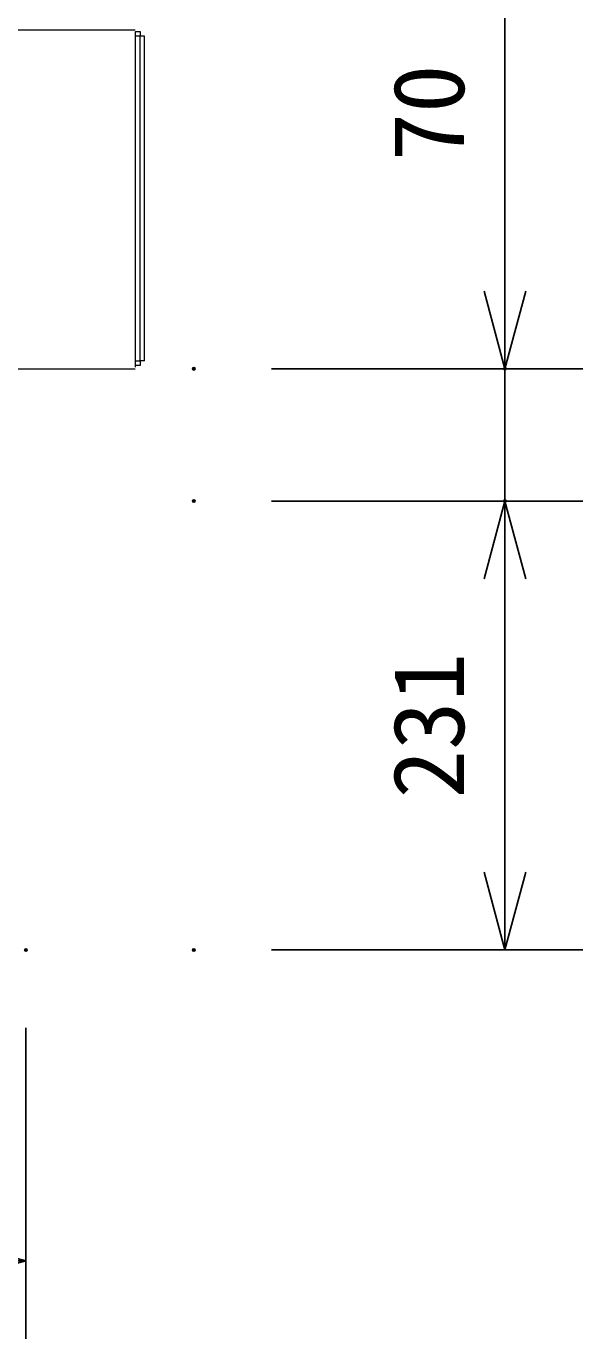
# Model space of a CAD drawing. Units: millimetres, scale not verified. Extents: x -62 to 63, y -56 to 57.
# Drawn here: x -16.89 to -2.58, y -2.9 to 30.86 of the extents above; entities that cross this region are included whole.
import ezdxf
from ezdxf.enums import TextEntityAlignment as Align

# ---------------------------------------------------------------- set-up
doc = ezdxf.new("R2010")
doc.units = ezdxf.units.MM
doc.header["$LTSCALE"] = 0.125
doc.header["$PDMODE"] = 32
doc.header["$PDSIZE"] = 0.0625
for name, color, linetype in [('0-0_0', 7, 'Continuous'), ('0-3_DEFPOINTS', 7, 'Continuous'), ('0-6_SUNPO', 7, 'Continuous')]:
    doc.layers.add(name, color=color, linetype=linetype)
doc.layers.add('0-5_GAIKEI', color=1, linetype='Continuous', lineweight=18)
doc.styles.add('ＭＳ ゴシック', font='')
doc.styles.get('ＭＳ ゴシック').set_extended_font_data('MS Gothic')

# ---------------------------------------------------------------- blocks, each defined once
blk = doc.blocks.new('_OPEN30')
at = {"layer": '0-0_0'}
blk.add_line((0, 0), (-1, 0), dxfattribs=at)
blk.add_lwpolyline([(-1, 0.26795), (0, 0), (-1, -0.26795)], dxfattribs=at)
blk = doc.blocks.new('D12')
at = {"layer": '0-3_DEFPOINTS'}
for p in [(-10.493, 21.3072), (-2.493, 21.3072), (-10.493, 17.9057)]:
    blk.add_point(p, dxfattribs=at)
at = {"layer": '0-6_SUNPO'}
for p, q in [((-2.493, 23.3072), (-2.493, 30.4738)), ((-8.493, 21.3072), (-0.493, 21.3072)), ((-2.493, 17.9057), (-2.493, 21.3072)), ((-8.493, 17.9057), (-0.493, 17.9057)), ((-2.493, 15.9057), (-2.493, 13.9057))]:
    blk.add_line(p, q, dxfattribs=at)
at = {"layer": '0-6_SUNPO', "xscale": 2, "yscale": 2}
for p, rotation in [((-2.493, 21.3072), 270), ((-2.493, 17.9057), 90)]:
    blk.add_blockref('_OPEN30', p, dxfattribs=dict(at, rotation=rotation))
at = {"layer": '0-6_SUNPO', "style": 'ＭＳ ゴシック'}
blk.add_text('70', height=1.833, rotation=90, dxfattribs=at).set_placement((-2.993, 26.6405), align=Align.BOTTOM_LEFT)
blk = doc.blocks.new('D11')
at = {"layer": '0-3_DEFPOINTS'}
for p in [(-10.493, 17.9057), (-2.493, 17.9057), (-10.493, 6.3575)]:
    blk.add_point(p, dxfattribs=at)
at = {"layer": '0-6_SUNPO'}
for p, q in [((-8.493, 17.9057), (-0.493, 17.9057)), ((-2.493, 8.3575), (-2.493, 15.9057)), ((-8.493, 6.3575), (-0.493, 6.3575))]:
    blk.add_line(p, q, dxfattribs=at)
at = {"layer": '0-6_SUNPO', "xscale": 2, "yscale": 2}
for p, rotation in [((-2.493, 17.9057), 90), ((-2.493, 6.3575), 270)]:
    blk.add_blockref('_OPEN30', p, dxfattribs=dict(at, rotation=rotation))
at = {"layer": '0-6_SUNPO', "style": 'ＭＳ ゴシック'}
blk.add_text('231', height=1.833, rotation=90, dxfattribs=at).set_placement((-2.993, 10.2566), align=Align.BOTTOM_LEFT)
blk = doc.blocks.new('D9')
at = {"layer": '0-3_DEFPOINTS'}
for p in [(-32.6622, 6.3574), (-14.8122, 6.3574), (-32.6622, -1.6426)]:
    blk.add_point(p, dxfattribs=at)
at = {"layer": '0-6_SUNPO'}
for p, q in [((-32.6622, 4.3574), (-32.6622, -3.6426)), ((-14.8122, 4.3574), (-14.8122, -3.6426)), ((-16.8122, -1.6426), (-30.6622, -1.6426))]:
    blk.add_line(p, q, dxfattribs=at)
at = {"layer": '0-6_SUNPO', "xscale": 2, "yscale": 2, "rotation": 180}
blk.add_blockref('_OPEN30', (-32.6622, -1.6426), dxfattribs=at)
at = {"layer": '0-6_SUNPO', "xscale": 2, "yscale": 2}
blk.add_blockref('_OPEN30', (-14.8122, -1.6426), dxfattribs=at)
at = {"layer": '0-6_SUNPO', "style": 'ＭＳ ゴシック'}
blk.add_text('357', height=1.833, dxfattribs=at).set_placement((-25.6122, -1.1426), align=Align.BOTTOM_LEFT)

msp = doc.modelspace()

# ---------------------------------------------------------------- linework, layer by layer
at = {"layer": '0-5_GAIKEI', "color": 7}
for p, q in [((-14.0948, 30.7641), (-21.2504, 30.7641)), ((-14.0813, 22.0904), (-14.0813, 30.724)), ((-14.0813, 30.724), (-13.9648, 30.724)), ((-13.9648, 30.724), (-13.9648, 30.609)), ((-13.9648, 30.609), (-14.0813, 30.609)), ((-21.2504, 22.0504), (-14.0948, 22.0504)), ((-14.0813, 22.254), (-13.9648, 22.254)), ((-13.9648, 22.1389), (-14.0813, 22.1389)), ((-13.8498, 22.2545), (-13.9648, 22.2545)), ((-13.9648, 22.254), (-13.9648, 22.1389))]:
    msp.add_line(p, q, dxfattribs=at)
at = {"layer": '0-5_GAIKEI'}
msp.add_line((-13.9648, 22.2545), (-13.9648, 30.608), dxfattribs=at)
at = {"layer": '0-5_GAIKEI', "color": 7}
msp.add_lwpolyline([(-13.8498, 22.2545), (-13.8498, 30.608), (-13.9648, 30.608)], dxfattribs=at)

# ---------------------------------------------------------------- block references
at = {"layer": '0-6_SUNPO'}
for name in ['D12', 'D11', 'D9']:
    msp.add_blockref(name, (-2.0917, 0.7432), dxfattribs=at)

doc.saveas('drawing.dxf')
